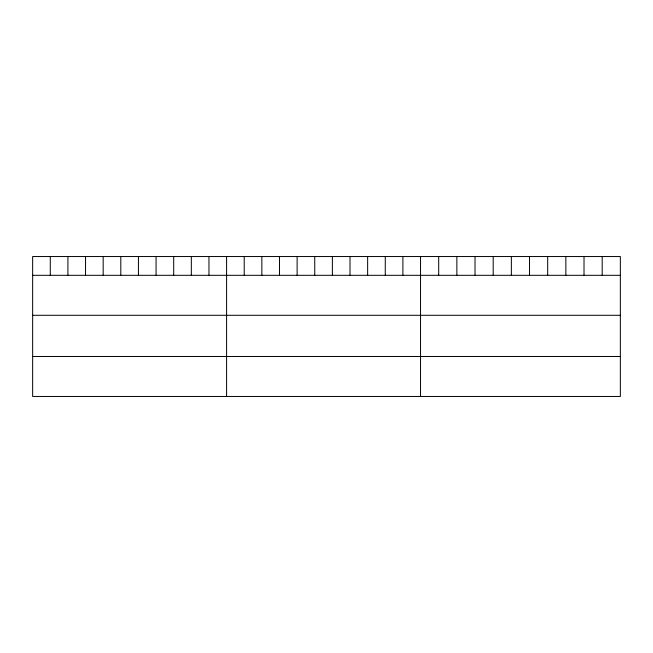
<?xml version="1.0" encoding="UTF-8"?>
<svg xmlns="http://www.w3.org/2000/svg" width="653" height="653" viewBox="0 0 653 653"><rect width="100%" height="100%" fill="white"/><g stroke="black" fill="none" stroke-linecap="round" stroke-linejoin="round"><path stroke-width="0.98" d="M620.35 275.305L620.35 396.461L32.65 396.461L32.65 256.539L620.35 256.539L620.35 275.305L32.65 275.305M32.65 315.293L620.35 315.293M32.65 356.481L620.35 356.481M602.188 256.539L602.188 275.305M584.019 256.539L584.019 275.305M565.857 256.539L565.857 275.305M547.687 256.539L547.687 275.305M529.526 256.539L529.526 275.305M511.356 256.539L511.356 275.305M493.195 256.539L493.195 275.305M475.025 256.539L475.025 275.305M456.863 256.539L456.863 275.305M438.694 256.539L438.694 275.305M420.532 256.539L420.532 396.461M402.901 256.539L402.901 275.305M385.27 256.539L385.27 275.305M367.639 256.539L367.639 275.305M350.008 256.539L350.008 275.305M332.377 256.539L332.377 275.305M314.746 256.539L314.746 275.305M297.115 256.539L297.115 275.305M279.484 256.539L279.484 275.305M261.853 256.539L261.853 275.305M244.222 256.539L244.222 275.305M226.591 256.539L226.591 396.461M208.96 256.539L208.96 275.305M191.329 256.539L191.329 275.305M173.698 256.539L173.698 275.305M156.067 256.539L156.067 275.305M138.436 256.539L138.436 275.305M120.805 256.539L120.805 275.305M103.174 256.539L103.174 275.305M85.543 256.539L85.543 275.305M67.912 256.539L67.912 275.305M50.281 256.539L50.281 275.305"/></g></svg>
